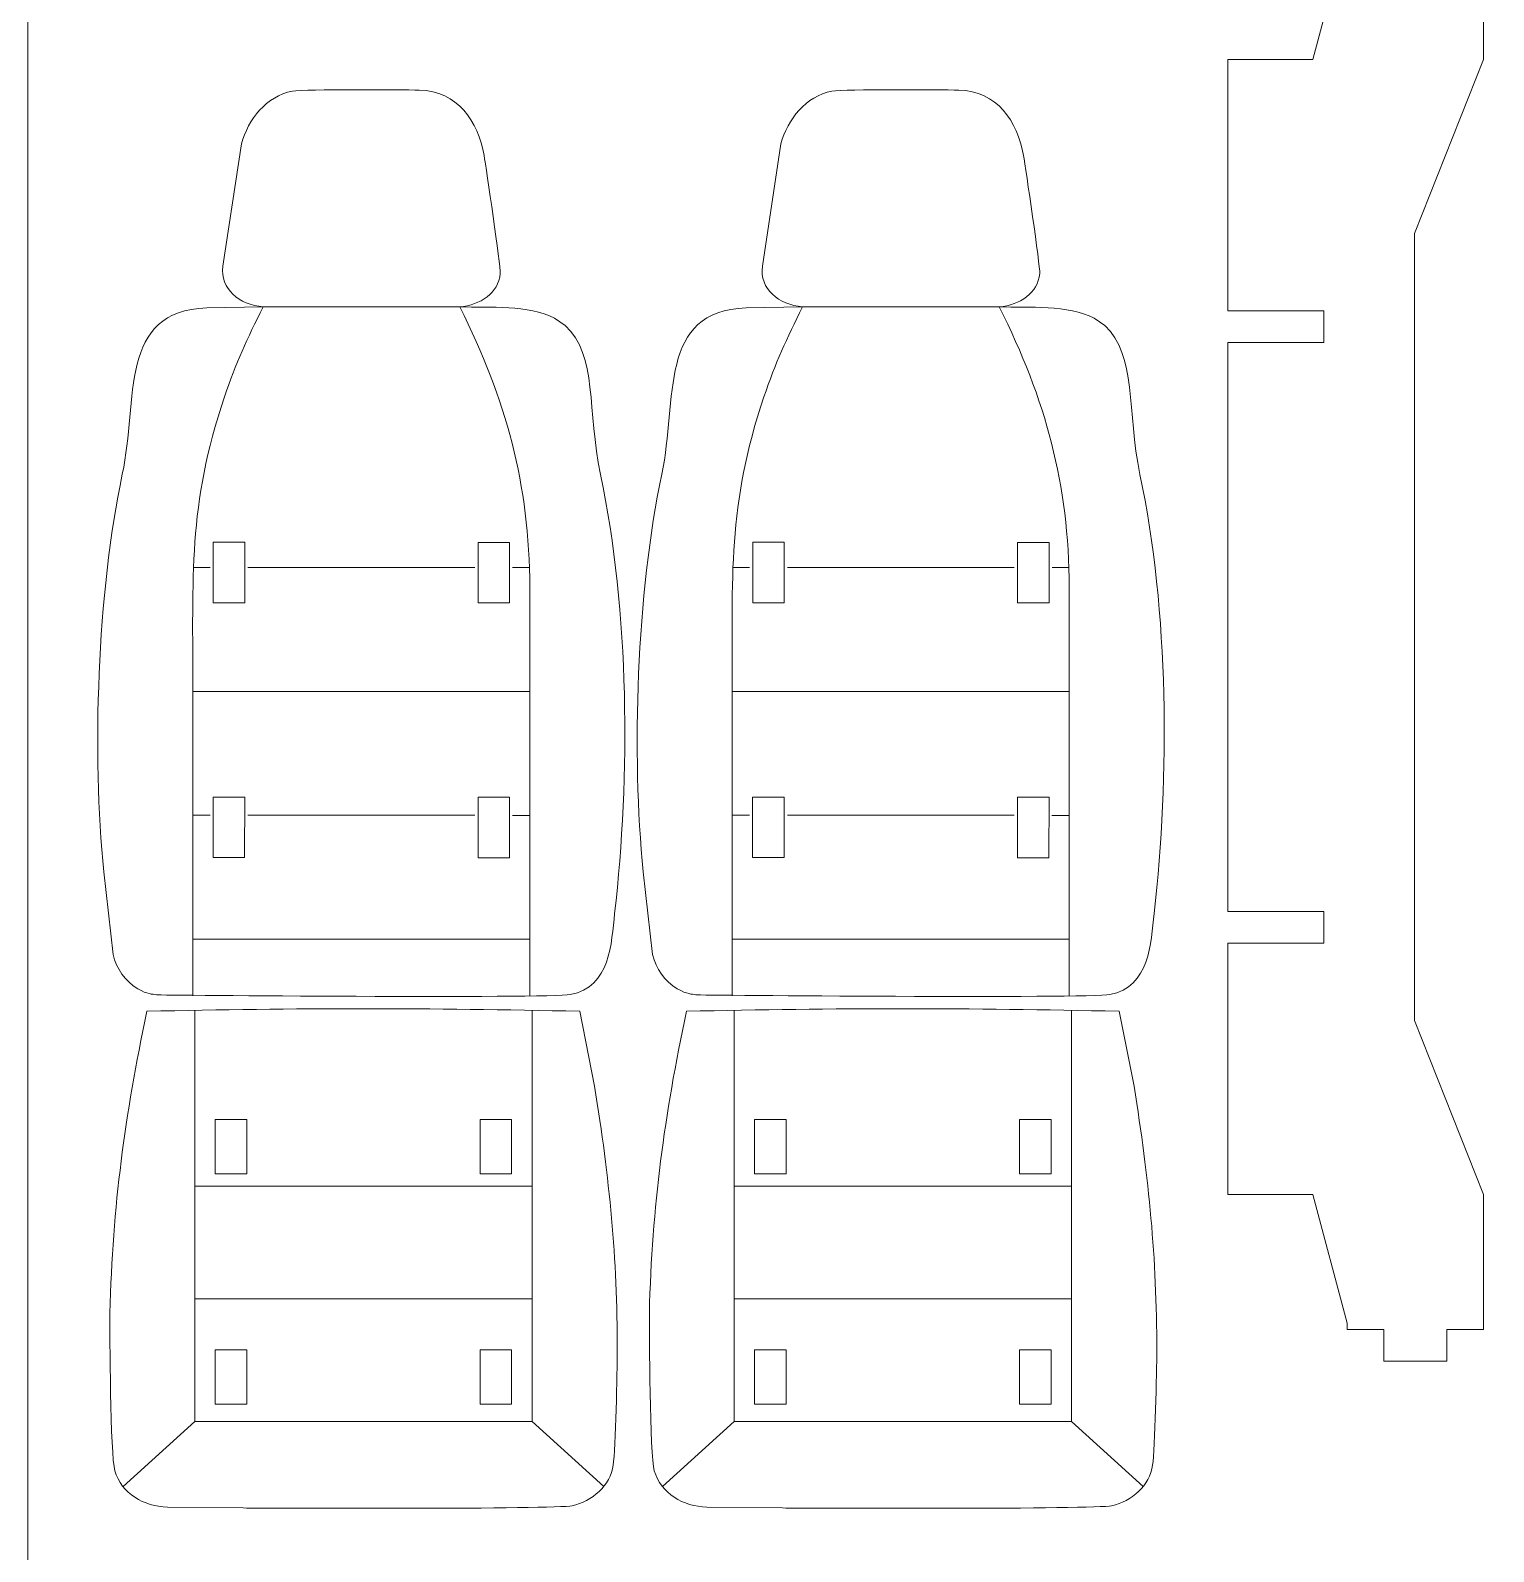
# Model space of a CAD drawing. Header units: centimetres. Extents: x -129.3 to -71.3, y -1.4 to 86.6.
# Drawn here: x -100.24 to -88.41, y 61.66 to 73.96 of the extents above; entities that cross this region are included whole.
import ezdxf

# ---------------------------------------------------------------- set-up
doc = ezdxf.new("R2010")
doc.units = ezdxf.units.CM
doc.header["$MEASUREMENT"] = 0
doc.layers.add('Camada 1', color=7, linetype='Continuous')

msp = doc.modelspace()

# ---------------------------------------------------------------- linework, layer by layer
at = {"layer": 'Camada 1', "color": 250, "lineweight": 20}
msp.add_open_spline([(-99.75825, 42.62823), (-100.03324, 42.62823), (-100.25825, 42.85323), (-100.25825, 43.12824), (-100.25825, 43.12824), (-100.25825, 43.12824), (-100.25825, 86.12825), (-100.25825, 86.12825), (-100.25825, 86.12825), (-100.25825, 86.40325), (-100.03324, 86.62825), (-99.75825, 86.62825), (-99.75825, 86.62825), (-99.75825, 86.62825), (-71.75824, 86.62825), (-71.75824, 86.62825), (-71.75824, 86.62825), (-71.48325, 86.62825), (-71.25825, 86.40325), (-71.25825, 86.12825), (-71.25825, 86.12825), (-71.25825, 86.12825), (-71.25825, 43.12824), (-71.25825, 43.12824), (-71.25825, 43.12824), (-71.25825, 42.85323), (-71.48325, 42.62823), (-71.75824, 42.62823)], degree=3, knots=[0, 0, 0, 0, 0.125, 0.125, 0.125, 0.125, 0.25, 0.25, 0.25, 0.25, 0.375, 0.375, 0.375, 0.375, 0.5, 0.5, 0.5, 0.5, 0.625, 0.625, 0.625, 0.625, 0.75, 0.75, 0.75, 0.75, 1, 1, 1, 1], dxfattribs=at)
at = {"layer": 'Camada 1', "lineweight": 9}
for points, knots in [([(-90.55429, 73.7292), (-90.55429, 73.7292), (-89.86764, 73.7292), (-89.86764, 73.7292), (-89.86764, 73.7292), (-89.86764, 73.7292), (-89.5883, 74.76949), (-89.5883, 74.76949), (-89.5883, 74.76949), (-89.5883, 74.76949), (-89.5883, 74.82049), (-89.5883, 74.82049), (-89.5883, 74.82049), (-89.5883, 74.82049), (-89.29255, 74.82049), (-89.29255, 74.82049), (-89.29255, 74.82049), (-89.29255, 74.82049), (-89.29255, 75.07546), (-89.29255, 75.07546), (-89.29255, 75.07546), (-89.29255, 75.07546), (-88.78257, 75.07546), (-88.78257, 75.07546), (-88.78257, 75.07546), (-88.78257, 75.07546), (-88.78257, 74.82049), (-88.78257, 74.82049), (-88.78257, 74.82049), (-88.78257, 74.82049), (-88.48681, 74.82049), (-88.48681, 74.82049), (-88.48681, 74.82049), (-88.48681, 74.82049), (-88.48681, 73.7292), (-88.48681, 73.7292), (-88.48681, 73.7292), (-88.48681, 73.7292), (-89.04476, 72.31993), (-89.04476, 72.31993), (-89.04476, 72.31993), (-89.04476, 72.31993), (-89.04476, 65.95755), (-89.04476, 65.95755), (-89.04476, 65.95755), (-89.04476, 65.95755), (-88.48681, 64.55005), (-88.48681, 64.55005), (-88.48681, 64.55005), (-88.48681, 64.55005), (-88.48681, 63.45879), (-88.48681, 63.45879), (-88.48681, 63.45879), (-88.48681, 63.45879), (-88.78257, 63.45879), (-88.78257, 63.45879), (-88.78257, 63.45879), (-88.78257, 63.45879), (-88.78257, 63.20381), (-88.78257, 63.20381), (-88.78257, 63.20381), (-88.78257, 63.20381), (-89.29255, 63.20381), (-89.29255, 63.20381), (-89.29255, 63.20381), (-89.29255, 63.20381), (-89.29255, 63.45879), (-89.29255, 63.45879), (-89.29255, 63.45879), (-89.29255, 63.45879), (-89.5883, 63.45879), (-89.5883, 63.45879), (-89.5883, 63.45879), (-89.5883, 63.45879), (-89.5883, 63.50978), (-89.5883, 63.50978), (-89.5883, 63.50978), (-89.5883, 63.50978), (-89.86764, 64.55005), (-89.86764, 64.55005), (-89.86764, 64.55005), (-89.86764, 64.55005), (-90.55506, 64.55005), (-90.55506, 64.55005), (-90.55506, 64.55005), (-90.55506, 64.55005), (-90.55506, 66.58274), (-90.55506, 66.58274), (-90.55506, 66.58274), (-90.55506, 66.58274), (-89.77909, 66.58274), (-89.77909, 66.58274), (-89.77909, 66.58274), (-89.77909, 66.58274), (-89.77909, 66.83772), (-89.77909, 66.83772), (-89.77909, 66.83772), (-89.77909, 66.83772), (-90.55431, 66.83772), (-90.55431, 66.83772), (-90.55431, 66.83772), (-90.55431, 66.83772), (-90.5543, 71.43974), (-90.5543, 71.43974), (-90.5543, 71.43974), (-90.5543, 71.43974), (-89.77909, 71.43974), (-89.77909, 71.43974), (-89.77909, 71.43974), (-89.77909, 71.43974), (-89.77909, 71.69472), (-89.77909, 71.69472), (-89.77909, 71.69472), (-89.77909, 71.69472), (-90.5543, 71.69472), (-90.5543, 71.69472), (-90.5543, 71.69472), (-90.5543, 71.69472), (-90.55429, 73.7292), (-90.55429, 73.7292)], [0, 0, 0, 0, 0.03225806, 0.03225806, 0.03225806, 0.03225806, 0.06451613, 0.06451613, 0.06451613, 0.06451613, 0.09677419, 0.09677419, 0.09677419, 0.09677419, 0.12903226, 0.12903226, 0.12903226, 0.12903226, 0.16129032, 0.16129032, 0.16129032, 0.16129032, 0.19354839, 0.19354839, 0.19354839, 0.19354839, 0.22580645, 0.22580645, 0.22580645, 0.22580645, 0.25806452, 0.25806452, 0.25806452, 0.25806452, 0.29032258, 0.29032258, 0.29032258, 0.29032258, 0.32258065, 0.32258065, 0.32258065, 0.32258065, 0.35483871, 0.35483871, 0.35483871, 0.35483871, 0.38709677, 0.38709677, 0.38709677, 0.38709677, 0.41935484, 0.41935484, 0.41935484, 0.41935484, 0.4516129, 0.4516129, 0.4516129, 0.4516129, 0.48387097, 0.48387097, 0.48387097, 0.48387097, 0.51612903, 0.51612903, 0.51612903, 0.51612903, 0.5483871, 0.5483871, 0.5483871, 0.5483871, 0.58064516, 0.58064516, 0.58064516, 0.58064516, 0.61290323, 0.61290323, 0.61290323, 0.61290323, 0.64516129, 0.64516129, 0.64516129, 0.64516129, 0.67741935, 0.67741935, 0.67741935, 0.67741935, 0.70967742, 0.70967742, 0.70967742, 0.70967742, 0.74193548, 0.74193548, 0.74193548, 0.74193548, 0.77419355, 0.77419355, 0.77419355, 0.77419355, 0.80645161, 0.80645161, 0.80645161, 0.80645161, 0.83870968, 0.83870968, 0.83870968, 0.83870968, 0.87096774, 0.87096774, 0.87096774, 0.87096774, 0.90322581, 0.90322581, 0.90322581, 0.90322581, 0.93548387, 0.93548387, 0.93548387, 0.93548387, 1, 1, 1, 1]), ([(-95.91166, 71.57636), (-95.65147, 71.33838), (-95.73572, 70.887), (-95.62701, 70.37289), (-95.62701, 70.37289), (-95.39264, 69.26451), (-95.38587, 67.93114), (-95.51287, 66.82286), (-95.51287, 66.82286), (-95.5401, 66.58529), (-95.5449, 66.22864), (-95.87175, 66.16675), (-95.87175, 66.16675), (-96.03486, 66.13585), (-99.21015, 66.1621), (-99.2182, 66.16435), (-99.2182, 66.16435), (-99.25224, 66.17386), (-99.28825, 66.16622), (-99.36999, 66.21448), (-99.36999, 66.21448), (-99.46916, 66.27302), (-99.54329, 66.37994), (-99.56813, 66.49022), (-99.56813, 66.49022), (-99.56813, 66.49022), (-99.64436, 67.15922), (-99.64436, 67.15922), (-99.64436, 67.15922), (-99.73953, 68.1083), (-99.69795, 69.41382), (-99.49431, 70.37414), (-99.49431, 70.37414), (-99.36584, 70.97999), (-99.52852, 71.69572), (-98.81097, 71.71922), (-98.81097, 71.71922), (-98.81097, 71.71922), (-98.35543, 71.72823), (-98.35543, 71.72823), (-98.35543, 71.72823), (-98.54968, 71.746), (-98.70314, 71.87051), (-98.68086, 72.05754), (-98.68086, 72.05754), (-98.68086, 72.05754), (-98.53079, 73.04559), (-98.53079, 73.04559), (-98.53079, 73.04559), (-98.47644, 73.24444), (-98.32999, 73.43199), (-98.11877, 73.47246), (-98.11877, 73.47246), (-98.0029, 73.48894), (-97.25228, 73.48273), (-97.09299, 73.48081), (-97.09299, 73.48081), (-96.78288, 73.47345), (-96.6184, 73.22956), (-96.56929, 72.95085), (-96.56929, 72.95085), (-96.5516, 72.85042), (-96.4329, 72.05276), (-96.43777, 71.99834), (-96.43777, 71.99834), (-96.45213, 71.83811), (-96.59827, 71.74284), (-96.765, 71.72771), (-96.765, 71.72771), (-96.51924, 71.72271), (-96.21259, 71.74582), (-95.998, 71.63573), (-95.998, 71.63573), (-95.998, 71.63573), (-95.91166, 71.57636), (-95.91166, 71.57636)], [0, 0, 0, 0, 0.05, 0.05, 0.05, 0.05, 0.1, 0.1, 0.1, 0.1, 0.15, 0.15, 0.15, 0.15, 0.2, 0.2, 0.2, 0.2, 0.25, 0.25, 0.25, 0.25, 0.3, 0.3, 0.3, 0.3, 0.35, 0.35, 0.35, 0.35, 0.4, 0.4, 0.4, 0.4, 0.45, 0.45, 0.45, 0.45, 0.5, 0.5, 0.5, 0.5, 0.55, 0.55, 0.55, 0.55, 0.6, 0.6, 0.6, 0.6, 0.65, 0.65, 0.65, 0.65, 0.7, 0.7, 0.7, 0.7, 0.75, 0.75, 0.75, 0.75, 0.8, 0.8, 0.8, 0.8, 0.85, 0.85, 0.85, 0.85, 0.9, 0.9, 0.9, 0.9, 1, 1, 1, 1]), ([(-91.54921, 71.57636), (-91.28902, 71.33838), (-91.37327, 70.887), (-91.26456, 70.37289), (-91.26456, 70.37289), (-91.03019, 69.26451), (-91.02342, 67.93114), (-91.15042, 66.82286), (-91.15042, 66.82286), (-91.17765, 66.58529), (-91.18245, 66.22864), (-91.5093, 66.16675), (-91.5093, 66.16675), (-91.67241, 66.13585), (-94.8477, 66.1621), (-94.85575, 66.16435), (-94.85575, 66.16435), (-94.88979, 66.17386), (-94.9258, 66.16622), (-95.00754, 66.21448), (-95.00754, 66.21448), (-95.10671, 66.27302), (-95.18084, 66.37994), (-95.20568, 66.49022), (-95.20568, 66.49022), (-95.20568, 66.49022), (-95.28191, 67.15922), (-95.28191, 67.15922), (-95.28191, 67.15922), (-95.37708, 68.1083), (-95.3355, 69.41382), (-95.13186, 70.37414), (-95.13186, 70.37414), (-95.00339, 70.97999), (-95.16607, 71.69572), (-94.44852, 71.71922), (-94.44852, 71.71922), (-94.44852, 71.71922), (-93.99298, 71.72823), (-93.99298, 71.72823), (-93.99298, 71.72823), (-94.18723, 71.746), (-94.34069, 71.87051), (-94.31841, 72.05754), (-94.31841, 72.05754), (-94.31841, 72.05754), (-94.16834, 73.04559), (-94.16834, 73.04559), (-94.16834, 73.04559), (-94.11399, 73.24444), (-93.96754, 73.43199), (-93.75632, 73.47246), (-93.75632, 73.47246), (-93.64045, 73.48894), (-92.88983, 73.48273), (-92.73054, 73.48081), (-92.73054, 73.48081), (-92.42043, 73.47345), (-92.25595, 73.22956), (-92.20684, 72.95085), (-92.20684, 72.95085), (-92.18915, 72.85042), (-92.07045, 72.05276), (-92.07532, 71.99834), (-92.07532, 71.99834), (-92.08968, 71.83811), (-92.23582, 71.74284), (-92.40255, 71.72771), (-92.40255, 71.72771), (-92.15679, 71.72271), (-91.85014, 71.74582), (-91.63555, 71.63573), (-91.63555, 71.63573), (-91.63555, 71.63573), (-91.54921, 71.57636), (-91.54921, 71.57636)], [0, 0, 0, 0, 0.05, 0.05, 0.05, 0.05, 0.1, 0.1, 0.1, 0.1, 0.15, 0.15, 0.15, 0.15, 0.2, 0.2, 0.2, 0.2, 0.25, 0.25, 0.25, 0.25, 0.3, 0.3, 0.3, 0.3, 0.35, 0.35, 0.35, 0.35, 0.4, 0.4, 0.4, 0.4, 0.45, 0.45, 0.45, 0.45, 0.5, 0.5, 0.5, 0.5, 0.55, 0.55, 0.55, 0.55, 0.6, 0.6, 0.6, 0.6, 0.65, 0.65, 0.65, 0.65, 0.7, 0.7, 0.7, 0.7, 0.75, 0.75, 0.75, 0.75, 0.8, 0.8, 0.8, 0.8, 0.85, 0.85, 0.85, 0.85, 0.9, 0.9, 0.9, 0.9, 1, 1, 1, 1]), ([(-98.5041, 69.82419), (-98.5041, 69.82419), (-98.75879, 69.82429), (-98.75879, 69.82429), (-98.75879, 69.82429), (-98.75879, 69.82429), (-98.75893, 69.33519), (-98.75893, 69.33519), (-98.75893, 69.33519), (-98.75893, 69.33519), (-98.50426, 69.33508), (-98.50426, 69.33508), (-98.50426, 69.33508), (-98.50426, 69.33508), (-98.5041, 69.82419), (-98.5041, 69.82419)], [0, 0, 0, 0, 0.2, 0.2, 0.2, 0.2, 0.4, 0.4, 0.4, 0.4, 0.6, 0.6, 0.6, 0.6, 1, 1, 1, 1]), ([(-96.61701, 69.82358), (-96.61701, 69.82358), (-96.61718, 69.33448), (-96.61718, 69.33448), (-96.61718, 69.33448), (-96.61718, 69.33448), (-96.36218, 69.33438), (-96.36218, 69.33438), (-96.36218, 69.33438), (-96.36218, 69.33438), (-96.362, 69.82349), (-96.362, 69.82349), (-96.362, 69.82349), (-96.362, 69.82349), (-96.61701, 69.82358), (-96.61701, 69.82358)], [0, 0, 0, 0, 0.2, 0.2, 0.2, 0.2, 0.4, 0.4, 0.4, 0.4, 0.6, 0.6, 0.6, 0.6, 1, 1, 1, 1]), ([(-94.14165, 69.82419), (-94.14165, 69.82419), (-94.39634, 69.82429), (-94.39634, 69.82429), (-94.39634, 69.82429), (-94.39634, 69.82429), (-94.39648, 69.33519), (-94.39648, 69.33519), (-94.39648, 69.33519), (-94.39648, 69.33519), (-94.14181, 69.33508), (-94.14181, 69.33508), (-94.14181, 69.33508), (-94.14181, 69.33508), (-94.14165, 69.82419), (-94.14165, 69.82419)], [0, 0, 0, 0, 0.2, 0.2, 0.2, 0.2, 0.4, 0.4, 0.4, 0.4, 0.6, 0.6, 0.6, 0.6, 1, 1, 1, 1]), ([(-92.25456, 69.82358), (-92.25456, 69.82358), (-92.25473, 69.33448), (-92.25473, 69.33448), (-92.25473, 69.33448), (-92.25473, 69.33448), (-91.99973, 69.33438), (-91.99973, 69.33438), (-91.99973, 69.33438), (-91.99973, 69.33438), (-91.99955, 69.82349), (-91.99955, 69.82349), (-91.99955, 69.82349), (-91.99955, 69.82349), (-92.25456, 69.82358), (-92.25456, 69.82358)], [0, 0, 0, 0, 0.2, 0.2, 0.2, 0.2, 0.4, 0.4, 0.4, 0.4, 0.6, 0.6, 0.6, 0.6, 1, 1, 1, 1]), ([(-98.75984, 67.6172), (-98.75984, 67.6172), (-98.75978, 67.76388), (-98.75978, 67.76388), (-98.75978, 67.76388), (-98.75978, 67.76388), (-98.50478, 67.76378), (-98.50478, 67.76378), (-98.50478, 67.76378), (-98.50478, 67.76378), (-98.50494, 67.27467), (-98.50494, 67.27467), (-98.50494, 67.27467), (-98.50494, 67.27467), (-98.75994, 67.27477), (-98.75994, 67.27477), (-98.75994, 67.27477), (-98.75994, 67.27477), (-98.75984, 67.6172), (-98.75984, 67.6172)], [0, 0, 0, 0, 0.16666667, 0.16666667, 0.16666667, 0.16666667, 0.33333333, 0.33333333, 0.33333333, 0.33333333, 0.5, 0.5, 0.5, 0.5, 0.66666667, 0.66666667, 0.66666667, 0.66666667, 1, 1, 1, 1]), ([(-96.61772, 67.61648), (-96.61772, 67.61648), (-96.61769, 67.76317), (-96.61769, 67.76317), (-96.61769, 67.76317), (-96.61769, 67.76317), (-96.36269, 67.76308), (-96.36269, 67.76308), (-96.36269, 67.76308), (-96.36269, 67.76308), (-96.36284, 67.27397), (-96.36284, 67.27397), (-96.36284, 67.27397), (-96.36284, 67.27397), (-96.61785, 67.27407), (-96.61785, 67.27407), (-96.61785, 67.27407), (-96.61785, 67.27407), (-96.61772, 67.61648), (-96.61772, 67.61648)], [0, 0, 0, 0, 0.16666667, 0.16666667, 0.16666667, 0.16666667, 0.33333333, 0.33333333, 0.33333333, 0.33333333, 0.5, 0.5, 0.5, 0.5, 0.66666667, 0.66666667, 0.66666667, 0.66666667, 1, 1, 1, 1]), ([(-94.39739, 67.6172), (-94.39739, 67.6172), (-94.39733, 67.76388), (-94.39733, 67.76388), (-94.39733, 67.76388), (-94.39733, 67.76388), (-94.14233, 67.76378), (-94.14233, 67.76378), (-94.14233, 67.76378), (-94.14233, 67.76378), (-94.14249, 67.27467), (-94.14249, 67.27467), (-94.14249, 67.27467), (-94.14249, 67.27467), (-94.39749, 67.27477), (-94.39749, 67.27477), (-94.39749, 67.27477), (-94.39749, 67.27477), (-94.39739, 67.6172), (-94.39739, 67.6172)], [0, 0, 0, 0, 0.16666667, 0.16666667, 0.16666667, 0.16666667, 0.33333333, 0.33333333, 0.33333333, 0.33333333, 0.5, 0.5, 0.5, 0.5, 0.66666667, 0.66666667, 0.66666667, 0.66666667, 1, 1, 1, 1]), ([(-92.25527, 67.61648), (-92.25527, 67.61648), (-92.25524, 67.76317), (-92.25524, 67.76317), (-92.25524, 67.76317), (-92.25524, 67.76317), (-92.00024, 67.76308), (-92.00024, 67.76308), (-92.00024, 67.76308), (-92.00024, 67.76308), (-92.00039, 67.27397), (-92.00039, 67.27397), (-92.00039, 67.27397), (-92.00039, 67.27397), (-92.2554, 67.27407), (-92.2554, 67.27407), (-92.2554, 67.27407), (-92.2554, 67.27407), (-92.25527, 67.61648), (-92.25527, 67.61648)], [0, 0, 0, 0, 0.16666667, 0.16666667, 0.16666667, 0.16666667, 0.33333333, 0.33333333, 0.33333333, 0.33333333, 0.5, 0.5, 0.5, 0.5, 0.66666667, 0.66666667, 0.66666667, 0.66666667, 1, 1, 1, 1]), ([(-95.67507, 65.42678), (-95.67507, 65.42678), (-95.79453, 66.03189), (-95.79453, 66.03189), (-95.79453, 66.03189), (-97.00094, 66.05997), (-98.09245, 66.05989), (-99.29513, 66.03183), (-99.29513, 66.03183), (-99.47362, 65.18184), (-99.57306, 64.46262), (-99.59457, 63.59135), (-99.59457, 63.59135), (-99.59553, 63.44016), (-99.59158, 62.44187), (-99.55455, 62.31659), (-99.55455, 62.31659), (-99.49963, 62.13078), (-99.32136, 62.02867), (-99.12929, 62.02244), (-99.12929, 62.02244), (-99.12929, 62.02244), (-98.51718, 62.01548), (-98.51718, 62.01548), (-98.51718, 62.01548), (-98.2973, 62.01422), (-95.99197, 62.00401), (-95.85639, 62.03367), (-95.85639, 62.03367), (-95.69422, 62.06916), (-95.54815, 62.19719), (-95.52457, 62.36286), (-95.52457, 62.36286), (-95.50653, 62.48958), (-95.49113, 63.12694), (-95.49118, 63.28412), (-95.49118, 63.28412), (-95.49144, 64.0497), (-95.55466, 64.67357), (-95.67507, 65.42678)], [0, 0, 0, 0, 0.09090909, 0.09090909, 0.09090909, 0.09090909, 0.18181818, 0.18181818, 0.18181818, 0.18181818, 0.27272727, 0.27272727, 0.27272727, 0.27272727, 0.36363636, 0.36363636, 0.36363636, 0.36363636, 0.45454545, 0.45454545, 0.45454545, 0.45454545, 0.54545455, 0.54545455, 0.54545455, 0.54545455, 0.63636364, 0.63636364, 0.63636364, 0.63636364, 0.72727273, 0.72727273, 0.72727273, 0.72727273, 0.81818182, 0.81818182, 0.81818182, 0.81818182, 1, 1, 1, 1]), ([(-91.31262, 65.42678), (-91.31262, 65.42678), (-91.43208, 66.03189), (-91.43208, 66.03189), (-91.43208, 66.03189), (-92.63849, 66.05997), (-93.73, 66.05989), (-94.93268, 66.03183), (-94.93268, 66.03183), (-95.11117, 65.18184), (-95.21061, 64.46262), (-95.23212, 63.59135), (-95.23212, 63.59135), (-95.23308, 63.44016), (-95.22913, 62.44187), (-95.1921, 62.31659), (-95.1921, 62.31659), (-95.13718, 62.13078), (-94.95891, 62.02867), (-94.76684, 62.02244), (-94.76684, 62.02244), (-94.76684, 62.02244), (-94.15473, 62.01548), (-94.15473, 62.01548), (-94.15473, 62.01548), (-93.93485, 62.01422), (-91.62952, 62.00401), (-91.49394, 62.03367), (-91.49394, 62.03367), (-91.33177, 62.06916), (-91.1857, 62.19719), (-91.16212, 62.36286), (-91.16212, 62.36286), (-91.14408, 62.48958), (-91.12868, 63.12694), (-91.12873, 63.28412), (-91.12873, 63.28412), (-91.12899, 64.0497), (-91.19221, 64.67357), (-91.31262, 65.42678)], [0, 0, 0, 0, 0.09090909, 0.09090909, 0.09090909, 0.09090909, 0.18181818, 0.18181818, 0.18181818, 0.18181818, 0.27272727, 0.27272727, 0.27272727, 0.27272727, 0.36363636, 0.36363636, 0.36363636, 0.36363636, 0.45454545, 0.45454545, 0.45454545, 0.45454545, 0.54545455, 0.54545455, 0.54545455, 0.54545455, 0.63636364, 0.63636364, 0.63636364, 0.63636364, 0.72727273, 0.72727273, 0.72727273, 0.72727273, 0.81818182, 0.81818182, 0.81818182, 0.81818182, 1, 1, 1, 1]), ([(-98.74355, 65.15712), (-98.74355, 65.15712), (-98.74355, 64.7165), (-98.74355, 64.7165), (-98.74355, 64.7165), (-98.74355, 64.7165), (-98.48853, 64.7165), (-98.48853, 64.7165), (-98.48853, 64.7165), (-98.48853, 64.7165), (-98.48855, 65.15714), (-98.48855, 65.15714), (-98.48855, 65.15714), (-98.48855, 65.15714), (-98.74355, 65.15712), (-98.74355, 65.15712)], [0, 0, 0, 0, 0.2, 0.2, 0.2, 0.2, 0.4, 0.4, 0.4, 0.4, 0.6, 0.6, 0.6, 0.6, 1, 1, 1, 1]), ([(-96.34657, 64.71653), (-96.34657, 64.71653), (-96.6016, 64.71653), (-96.6016, 64.71653), (-96.6016, 64.71653), (-96.6016, 64.71653), (-96.6016, 65.15716), (-96.6016, 65.15716), (-96.6016, 65.15716), (-96.6016, 65.15716), (-96.34657, 65.15717), (-96.34657, 65.15717), (-96.34657, 65.15717), (-96.34657, 65.15717), (-96.34657, 64.71653), (-96.34657, 64.71653)], [0, 0, 0, 0, 0.2, 0.2, 0.2, 0.2, 0.4, 0.4, 0.4, 0.4, 0.6, 0.6, 0.6, 0.6, 1, 1, 1, 1]), ([(-94.3811, 65.15712), (-94.3811, 65.15712), (-94.3811, 64.7165), (-94.3811, 64.7165), (-94.3811, 64.7165), (-94.3811, 64.7165), (-94.12608, 64.7165), (-94.12608, 64.7165), (-94.12608, 64.7165), (-94.12608, 64.7165), (-94.1261, 65.15714), (-94.1261, 65.15714), (-94.1261, 65.15714), (-94.1261, 65.15714), (-94.3811, 65.15712), (-94.3811, 65.15712)], [0, 0, 0, 0, 0.2, 0.2, 0.2, 0.2, 0.4, 0.4, 0.4, 0.4, 0.6, 0.6, 0.6, 0.6, 1, 1, 1, 1]), ([(-91.98412, 64.71653), (-91.98412, 64.71653), (-92.23915, 64.71653), (-92.23915, 64.71653), (-92.23915, 64.71653), (-92.23915, 64.71653), (-92.23915, 65.15716), (-92.23915, 65.15716), (-92.23915, 65.15716), (-92.23915, 65.15716), (-91.98412, 65.15717), (-91.98412, 65.15717), (-91.98412, 65.15717), (-91.98412, 65.15717), (-91.98412, 64.71653), (-91.98412, 64.71653)], [0, 0, 0, 0, 0.2, 0.2, 0.2, 0.2, 0.4, 0.4, 0.4, 0.4, 0.6, 0.6, 0.6, 0.6, 1, 1, 1, 1]), ([(-98.74352, 62.85481), (-98.74352, 62.85481), (-98.48851, 62.85481), (-98.48851, 62.85481), (-98.48851, 62.85481), (-98.48851, 62.85481), (-98.48851, 63.29545), (-98.48851, 63.29545), (-98.48851, 63.29545), (-98.48851, 63.29545), (-98.74353, 63.29545), (-98.74353, 63.29545), (-98.74353, 63.29545), (-98.74353, 63.29545), (-98.74352, 62.85481), (-98.74352, 62.85481)], [0, 0, 0, 0, 0.2, 0.2, 0.2, 0.2, 0.4, 0.4, 0.4, 0.4, 0.6, 0.6, 0.6, 0.6, 1, 1, 1, 1]), ([(-96.34656, 63.29549), (-96.34656, 63.29549), (-96.34655, 62.85483), (-96.34655, 62.85483), (-96.34655, 62.85483), (-96.34655, 62.85483), (-96.60157, 62.85483), (-96.60157, 62.85483), (-96.60157, 62.85483), (-96.60157, 62.85483), (-96.60157, 63.29547), (-96.60157, 63.29547), (-96.60157, 63.29547), (-96.60157, 63.29547), (-96.34656, 63.29549), (-96.34656, 63.29549)], [0, 0, 0, 0, 0.2, 0.2, 0.2, 0.2, 0.4, 0.4, 0.4, 0.4, 0.6, 0.6, 0.6, 0.6, 1, 1, 1, 1]), ([(-94.38107, 62.85481), (-94.38107, 62.85481), (-94.12606, 62.85481), (-94.12606, 62.85481), (-94.12606, 62.85481), (-94.12606, 62.85481), (-94.12606, 63.29545), (-94.12606, 63.29545), (-94.12606, 63.29545), (-94.12606, 63.29545), (-94.38108, 63.29545), (-94.38108, 63.29545), (-94.38108, 63.29545), (-94.38108, 63.29545), (-94.38107, 62.85481), (-94.38107, 62.85481)], [0, 0, 0, 0, 0.2, 0.2, 0.2, 0.2, 0.4, 0.4, 0.4, 0.4, 0.6, 0.6, 0.6, 0.6, 1, 1, 1, 1]), ([(-91.98411, 63.29549), (-91.98411, 63.29549), (-91.9841, 62.85483), (-91.9841, 62.85483), (-91.9841, 62.85483), (-91.9841, 62.85483), (-92.23912, 62.85483), (-92.23912, 62.85483), (-92.23912, 62.85483), (-92.23912, 62.85483), (-92.23912, 63.29547), (-92.23912, 63.29547), (-92.23912, 63.29547), (-92.23912, 63.29547), (-91.98411, 63.29549), (-91.98411, 63.29549)], [0, 0, 0, 0, 0.2, 0.2, 0.2, 0.2, 0.4, 0.4, 0.4, 0.4, 0.6, 0.6, 0.6, 0.6, 1, 1, 1, 1])]:
    msp.add_open_spline(points, degree=3, knots=knots, dxfattribs=at)
at = {"layer": 'Camada 1', "color": 140, "lineweight": 9}
for points, knots in [([(-96.19911, 67.61636), (-96.19911, 67.61636), (-96.19878, 68.6178), (-96.19878, 68.6178), (-96.19878, 68.6178), (-96.19878, 68.6178), (-98.92367, 68.61869), (-98.92367, 68.61869), (-98.92367, 68.61869), (-98.92338, 69.54283), (-98.96425, 70.12382), (-98.6685, 70.99935), (-98.6685, 70.99935), (-98.57501, 71.27608), (-98.48525, 71.4695), (-98.35543, 71.72823), (-98.35543, 71.72823), (-98.35543, 71.72823), (-96.765, 71.72771), (-96.765, 71.72771), (-96.765, 71.72771), (-96.38923, 70.97755), (-96.20252, 70.29606), (-96.1985, 69.45675), (-96.1985, 69.45675), (-96.1985, 69.45675), (-96.19878, 68.6178), (-96.19878, 68.6178)], [0, 0, 0, 0, 0.125, 0.125, 0.125, 0.125, 0.25, 0.25, 0.25, 0.25, 0.375, 0.375, 0.375, 0.375, 0.5, 0.5, 0.5, 0.5, 0.625, 0.625, 0.625, 0.625, 0.75, 0.75, 0.75, 0.75, 1, 1, 1, 1]), ([(-91.83666, 67.61636), (-91.83666, 67.61636), (-91.83633, 68.6178), (-91.83633, 68.6178), (-91.83633, 68.6178), (-91.83633, 68.6178), (-94.56122, 68.61869), (-94.56122, 68.61869), (-94.56122, 68.61869), (-94.56093, 69.54283), (-94.6018, 70.12382), (-94.30605, 70.99935), (-94.30605, 70.99935), (-94.21256, 71.27608), (-94.1228, 71.4695), (-93.99298, 71.72823), (-93.99298, 71.72823), (-93.99298, 71.72823), (-92.40255, 71.72771), (-92.40255, 71.72771), (-92.40255, 71.72771), (-92.02678, 70.97755), (-91.84007, 70.29606), (-91.83605, 69.45675), (-91.83605, 69.45675), (-91.83605, 69.45675), (-91.83633, 68.6178), (-91.83633, 68.6178)], [0, 0, 0, 0, 0.125, 0.125, 0.125, 0.125, 0.25, 0.25, 0.25, 0.25, 0.375, 0.375, 0.375, 0.375, 0.5, 0.5, 0.5, 0.5, 0.625, 0.625, 0.625, 0.625, 0.75, 0.75, 0.75, 0.75, 1, 1, 1, 1]), ([(-98.78432, 67.6172), (-98.78432, 67.6172), (-98.92401, 67.61724), (-98.92401, 67.61724), (-98.92401, 67.61724), (-98.92401, 67.61724), (-98.92432, 66.6158), (-98.92432, 66.6158)], [0, 0, 0, 0, 0.33333333, 0.33333333, 0.33333333, 0.33333333, 1, 1, 1, 1]), ([(-96.19943, 66.61491), (-96.19943, 66.61491), (-96.19911, 67.61636), (-96.19911, 67.61636), (-96.19911, 67.61636), (-96.19911, 67.61636), (-96.3388, 67.6164), (-96.3388, 67.6164)], [0, 0, 0, 0, 0.33333333, 0.33333333, 0.33333333, 0.33333333, 1, 1, 1, 1]), ([(-94.42187, 67.6172), (-94.42187, 67.6172), (-94.56156, 67.61724), (-94.56156, 67.61724), (-94.56156, 67.61724), (-94.56156, 67.61724), (-94.56187, 66.6158), (-94.56187, 66.6158)], [0, 0, 0, 0, 0.33333333, 0.33333333, 0.33333333, 0.33333333, 1, 1, 1, 1]), ([(-91.83698, 66.61491), (-91.83698, 66.61491), (-91.83666, 67.61636), (-91.83666, 67.61636), (-91.83666, 67.61636), (-91.83666, 67.61636), (-91.97635, 67.6164), (-91.97635, 67.6164)], [0, 0, 0, 0, 0.33333333, 0.33333333, 0.33333333, 0.33333333, 1, 1, 1, 1]), ([(-96.19958, 66.15647), (-96.19958, 66.15647), (-96.19943, 66.61491), (-96.19943, 66.61491), (-96.19943, 66.61491), (-96.19943, 66.61491), (-98.92432, 66.6158), (-98.92432, 66.6158), (-98.92432, 66.6158), (-98.92432, 66.6158), (-98.92448, 66.15736), (-98.92448, 66.15736)], [0, 0, 0, 0, 0.25, 0.25, 0.25, 0.25, 0.5, 0.5, 0.5, 0.5, 1, 1, 1, 1]), ([(-91.83713, 66.15647), (-91.83713, 66.15647), (-91.83698, 66.61491), (-91.83698, 66.61491), (-91.83698, 66.61491), (-91.83698, 66.61491), (-94.56187, 66.6158), (-94.56187, 66.6158), (-94.56187, 66.6158), (-94.56187, 66.6158), (-94.56203, 66.15736), (-94.56203, 66.15736)], [0, 0, 0, 0, 0.25, 0.25, 0.25, 0.25, 0.5, 0.5, 0.5, 0.5, 1, 1, 1, 1]), ([(-98.90864, 66.04085), (-98.90864, 66.04085), (-98.90862, 64.6174), (-98.90862, 64.6174), (-98.90862, 64.6174), (-98.90862, 64.6174), (-96.181, 64.61742), (-96.181, 64.61742), (-96.181, 64.61742), (-96.181, 64.61742), (-96.18103, 66.04088), (-96.18103, 66.04088)], [0, 0, 0, 0, 0.25, 0.25, 0.25, 0.25, 0.5, 0.5, 0.5, 0.5, 1, 1, 1, 1]), ([(-94.54619, 66.04085), (-94.54619, 66.04085), (-94.54617, 64.6174), (-94.54617, 64.6174), (-94.54617, 64.6174), (-94.54617, 64.6174), (-91.81855, 64.61742), (-91.81855, 64.61742), (-91.81855, 64.61742), (-91.81855, 64.61742), (-91.81858, 66.04088), (-91.81858, 66.04088)], [0, 0, 0, 0, 0.25, 0.25, 0.25, 0.25, 0.5, 0.5, 0.5, 0.5, 1, 1, 1, 1]), ([(-99.48807, 62.18913), (-99.48807, 62.18913), (-98.90859, 62.71404), (-98.90859, 62.71404), (-98.90859, 62.71404), (-98.90859, 62.71404), (-98.9086, 63.70718), (-98.9086, 63.70718), (-98.9086, 63.70718), (-98.9086, 63.70718), (-96.18099, 63.70723), (-96.18099, 63.70723), (-96.18099, 63.70723), (-96.18099, 63.70723), (-96.18098, 62.71408), (-96.18098, 62.71408), (-96.18098, 62.71408), (-96.18098, 62.71408), (-95.6015, 62.18919), (-95.6015, 62.18919)], [0, 0, 0, 0, 0.16666667, 0.16666667, 0.16666667, 0.16666667, 0.33333333, 0.33333333, 0.33333333, 0.33333333, 0.5, 0.5, 0.5, 0.5, 0.66666667, 0.66666667, 0.66666667, 0.66666667, 1, 1, 1, 1]), ([(-95.12562, 62.18913), (-95.12562, 62.18913), (-94.54614, 62.71404), (-94.54614, 62.71404), (-94.54614, 62.71404), (-94.54614, 62.71404), (-94.54615, 63.70718), (-94.54615, 63.70718), (-94.54615, 63.70718), (-94.54615, 63.70718), (-91.81854, 63.70723), (-91.81854, 63.70723), (-91.81854, 63.70723), (-91.81854, 63.70723), (-91.81853, 62.71408), (-91.81853, 62.71408), (-91.81853, 62.71408), (-91.81853, 62.71408), (-91.23905, 62.18919), (-91.23905, 62.18919)], [0, 0, 0, 0, 0.16666667, 0.16666667, 0.16666667, 0.16666667, 0.33333333, 0.33333333, 0.33333333, 0.33333333, 0.5, 0.5, 0.5, 0.5, 0.66666667, 0.66666667, 0.66666667, 0.66666667, 1, 1, 1, 1])]:
    msp.add_open_spline(points, degree=3, knots=knots, dxfattribs=at)
for points in [[(-98.92007, 69.61997), (-98.92007, 69.61997), (-98.78366, 69.61995), (-98.78366, 69.61995)], [(-98.47796, 69.61987), (-98.47796, 69.61987), (-96.64383, 69.61948), (-96.64383, 69.61948)], [(-96.33814, 69.6194), (-96.33814, 69.6194), (-96.20174, 69.61938), (-96.20174, 69.61938)], [(-94.55762, 69.61997), (-94.55762, 69.61997), (-94.42121, 69.61995), (-94.42121, 69.61995)], [(-94.11551, 69.61987), (-94.11551, 69.61987), (-92.28138, 69.61948), (-92.28138, 69.61948)], [(-91.97569, 69.6194), (-91.97569, 69.6194), (-91.83929, 69.61938), (-91.83929, 69.61938)], [(-98.92401, 67.61724), (-98.92401, 67.61724), (-98.92367, 68.61869), (-98.92367, 68.61869)], [(-94.56156, 67.61724), (-94.56156, 67.61724), (-94.56122, 68.61869), (-94.56122, 68.61869)], [(-96.64448, 67.6165), (-96.64448, 67.6165), (-98.47863, 67.6171), (-98.47863, 67.6171)], [(-92.28203, 67.6165), (-92.28203, 67.6165), (-94.11618, 67.6171), (-94.11618, 67.6171)], [(-98.90862, 64.6174), (-98.90862, 64.6174), (-98.9086, 63.70718), (-98.9086, 63.70718)], [(-96.181, 64.61742), (-96.181, 64.61742), (-96.18099, 63.70723), (-96.18099, 63.70723)], [(-94.54617, 64.6174), (-94.54617, 64.6174), (-94.54615, 63.70718), (-94.54615, 63.70718)], [(-91.81855, 64.61742), (-91.81855, 64.61742), (-91.81854, 63.70723), (-91.81854, 63.70723)], [(-98.90859, 62.71404), (-98.90859, 62.71404), (-96.18098, 62.71408), (-96.18098, 62.71408)], [(-94.54614, 62.71404), (-94.54614, 62.71404), (-91.81853, 62.71408), (-91.81853, 62.71408)]]:
    msp.add_open_spline(points, degree=3, dxfattribs=at)

doc.saveas('drawing.dxf')
